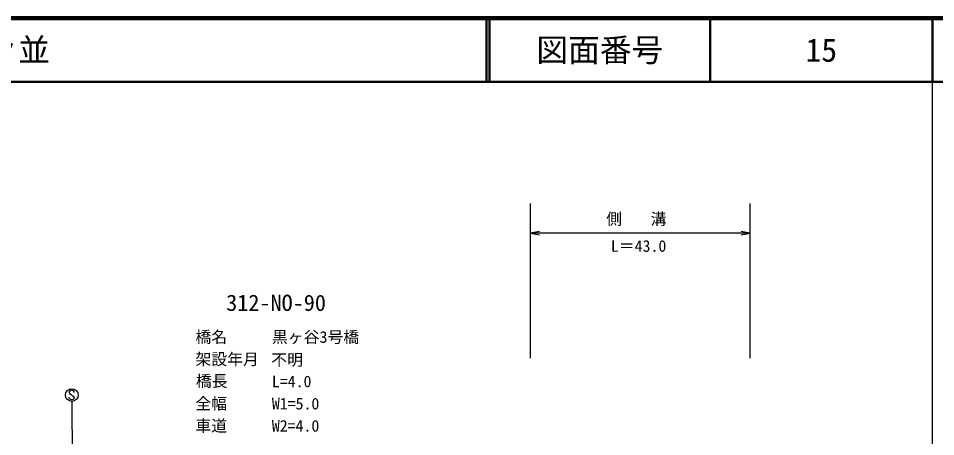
# Model space of a CAD drawing. Units: millimetres, scale not verified. Extents: x 40000 to 680000, y 20000 to 380000.
# Drawn here: x 435052 to 579500, y 314068 to 380000 of the extents above; entities that cross this region are included whole.
import ezdxf
from ezdxf.enums import TextEntityAlignment as Align

# ---------------------------------------------------------------- set-up
doc = ezdxf.new("R2010")
doc.units = ezdxf.units.MM
doc.header["$LTSCALE"] = 1000
for name, color, linetype, lineweight in [('M-STR-STR1', 1, 'Continuous', 13), ('M-STR-STR3', 7, 'Continuous', 25), ('M-STR-STRC', 7, 'Continuous', 25), ('M-TTL', 2, 'Continuous', 140), ('M-TTL-BAND', 7, 'Continuous', 25), ('M-TTL-LINE', 7, 'Continuous', 50)]:
    doc.layers.add(name, color=color, linetype=linetype, lineweight=lineweight)
doc.layers.add('M-TTL-TXT', color=7, linetype='Continuous')
doc.styles.add('ＭＳ ゴシック', font='')
doc.styles.get('ＭＳ ゴシック').set_extended_font_data('MS Gothic')

# ---------------------------------------------------------------- blocks, each defined once
blk = doc.blocks.new('open_arrow')
at = {"color": 0, "linetype": 'Continuous', "lineweight": -2}
blk.add_lwpolyline([(7.5, 1.25), (0, 0), (7.5, -1.25)], dxfattribs=at)

msp = doc.modelspace()

# ---------------------------------------------------------------- linework, layer by layer
at = {"layer": 'M-STR-STR3'}
for p, q in [((515690, 326415), (515690, 350810)), ((550312, 326415), (550312, 350810)), ((550312, 346138), (515690, 346138))]:
    msp.add_line(p, q, dxfattribs=at)
at = {"layer": 'M-STR-STRC'}
for p, q in [((443190, 321330), (443067, 321146)), ((443067, 321146), (443069, 321014)), ((443069, 321014), (443132, 320885)), ((443132, 320885), (443388, 320703)), ((443383, 321396), (443190, 321330)), ((443504, 321393), (443383, 321396)), ((443388, 320703), (443517, 320572)), ((443754, 321275), (443504, 321393)), ((443817, 321143), (443754, 321275)), ((443817, 321014), (443817, 321143)), ((443069, 320166), (443067, 320287)), ((443109, 320064), (443069, 320166)), ((443193, 319953), (443109, 320064)), ((443380, 319892), (443193, 319953)), ((443514, 319892), (443380, 319892)), ((443614, 319921), (443514, 319892)), ((443517, 320572), (443696, 320456)), ((443694, 294904), (443526, 319635)), ((443757, 320013), (443614, 319921)), ((443696, 320456), (443822, 320256)), ((443817, 320145), (443757, 320013)), ((443822, 320256), (443817, 320145))]:
    msp.add_line(p, q, dxfattribs=at)
msp.add_circle((443474, 320633), 1000, dxfattribs=at)
at = {"layer": 'M-TTL'}
msp.add_line((680000, 380000), (40000, 380000), dxfattribs=at)
at = {"layer": 'M-TTL-BAND'}
msp.add_line((579000, 20000), (579000, 370000), dxfattribs=at)
at = {"layer": 'M-TTL-LINE'}
for p, q in [((508747, 380000), (508747, 370000)), ((509247, 380000), (509247, 370000)), ((543997, 380000), (543997, 370000)), ((579000, 380000), (579000, 370000)), ((40000, 370000), (680000, 370000))]:
    msp.add_line(p, q, dxfattribs=at)

# ---------------------------------------------------------------- block references
at = {"layer": 'M-STR-STR3', "xscale": 193, "yscale": 193}
msp.add_blockref('open_arrow', (515690, 346138), dxfattribs=at)
at = {"layer": 'M-STR-STR3', "xscale": 193, "yscale": 193, "rotation": 180}
msp.add_blockref('open_arrow', (550312, 346138), dxfattribs=at)

# ---------------------------------------------------------------- texts
at = {"layer": 'M-STR-STR1', "style": 'ＭＳ ゴシック'}
for s, height, p in [('312-NO-90', 2566, (467780, 333122)), ('橋名', 1833, (462933, 328323)), ('黒ヶ谷3号橋', 1833, (474978, 328313)), ('架設年月', 1833, (462930, 324823)), ('不明', 1833, (474876, 324720)), ('橋長', 1833, (462995, 321374)), ('L=4.0', 1833, (474972, 321313)), ('全幅', 1833, (462924, 317823)), ('W1=5.0', 1833, (474969, 317813)), ('車道', 1833, (462921, 314323)), ('W2=4.0', 1833, (474965, 314313))]:
    msp.add_text(s, height=height, rotation=359.951, dxfattribs=at).set_placement(p, align=Align.BOTTOM_LEFT)
at = {"layer": 'M-STR-STR3', "style": 'ＭＳ ゴシック'}
msp.add_text('L＝43.0', height=1833, dxfattribs=at).set_placement((528358, 344119), align=Align.MIDDLE_LEFT)
at = {"layer": 'M-STR-STR3', "insert": (527610, 348286), "char_height": 1833, "attachment_point": 4, "style": 'ＭＳ ゴシック'}
msp.add_mtext('\\T1.4;側\u3000溝', dxfattribs=at)
at = {"layer": 'M-TTL-TXT', "style": 'ＭＳ ゴシック'}
msp.add_text('萩市大字佐々並', height=3666, dxfattribs=at).set_placement((405024, 375000), align=Align.MIDDLE_LEFT)
for s, p in [('図面番号', (526622, 375000)), ('15', (561497, 375000))]:
    msp.add_text(s, height=3666, dxfattribs=at).set_placement(p, align=Align.MIDDLE_CENTER)

doc.saveas('drawing.dxf')
